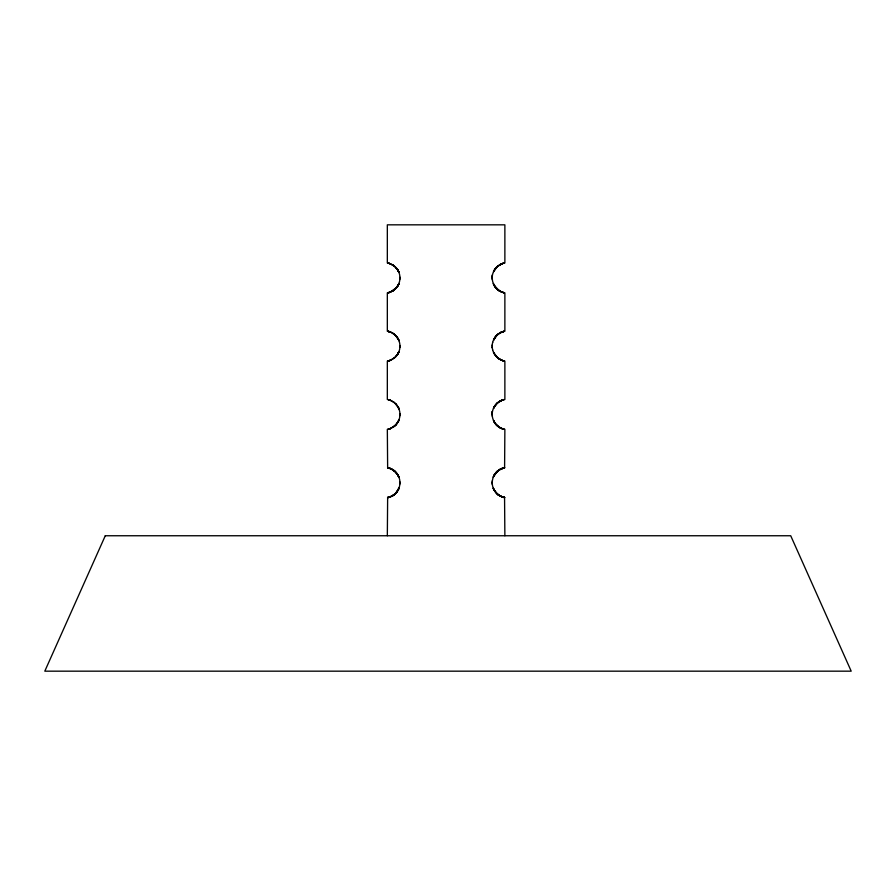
<?xml version="1.0" encoding="UTF-8"?>
<svg xmlns="http://www.w3.org/2000/svg" width="896" height="896" viewBox="0 0 896 896"><rect width="100%" height="100%" fill="white"/><g stroke="black" fill="none" stroke-linecap="round" stroke-linejoin="round"><path stroke-width="1.34" d="M492.24 411.634L492.24 414.411L492.24 411.522M492.24 277.917L492.24 275.05M493.304 477.086L497.258 471.397A15.333 13.586 -2.1 0 1 498.725 470.187L502.118 468.451A14.19 12.936 1.8 0 1 504.594 467.768L504.874 429.363L503.944 429.184A14.459 13.138 -1.4 0 1 502.118 428.635L499.274 427.224A15.322 13.731 -0.4 0 1 498.198 426.53A16.834 15.053 0 0 1 493.55 420.549A15.254 15.254 0 0 1 492.71 418.186A15.198 15.198 0 0 1 492.251 415.643L492.251 415.016A15.053 15.053 0 0 1 492.285 413.146A15.198 15.198 0 0 1 492.677 410.603A15.254 15.254 0 0 1 493.55 408.173L497.258 403.144L502.118 400.198A14.47 13.16 1.5 0 1 503.944 399.65L504.874 399.47L504.874 361.122L503.944 360.931A14.459 13.149 -1.4 0 1 502.118 360.382L497.258 357.437L493.55 352.341A15.254 15.254 0 0 1 492.71 349.944M492.318 275.979A15.21 15.21 0 0 1 492.677 274.098A15.254 15.254 0 0 1 493.55 271.746L497.258 266.65L502.118 263.704A14.47 13.16 1.5 0 1 503.944 263.144L504.874 262.965L504.874 224.829L387.33 224.829L387.33 262.965L388.27 263.155A14.459 13.149 -1.5 0 1 390.096 263.704L394.957 266.65L398.093 270.614A18.032 16.307 -9.5 0 1 398.922 272.328A17.853 15.971 0 0 0 398.082 270.614M492.71 342.395A15.254 15.254 0 0 1 493.55 339.998L497.258 334.891L502.118 331.946A14.459 13.149 1.4 0 1 503.944 331.397L504.874 331.218L504.874 292.869L503.944 292.678A14.459 13.149 -1.4 0 1 502.118 292.13L499.274 290.718A15.322 13.742 -0.4 0 1 498.198 290.035A15.299 13.675 0.1 0 0 499.8 291.077M397.779 285.779L398.093 285.219A18.032 16.307 9.5 0 0 398.922 283.506A17.853 15.971 0 0 1 397.779 285.746L396.29 287.829A16.285 14.616 1.1 0 1 395.461 288.792M397.779 422.274L398.093 421.725A18.032 16.307 9.5 0 0 398.922 420A17.853 15.971 0 0 1 397.779 422.24L396.29 424.323A16.285 14.627 1.2 0 1 395.472 425.298M395.864 404.04A17.013 15.221 0 0 1 398.115 407.142A18.032 16.307 -9.4 0 1 398.922 408.834A17.853 16.005 -1.4 0 0 397.802 406.549A17.83 15.949 0 0 1 398.899 408.8A18.032 16.307 -9.5 0 0 398.115 407.098L394.475 402.73L390.096 400.198A15.411 15.411 0 0 0 388.27 399.65L387.33 399.47L387.33 361.122L388.27 360.931A14.448 13.138 1.4 0 0 390.096 360.382L394.957 357.437L398.093 353.472A18.032 16.307 9.5 0 0 398.922 351.758A17.853 16.005 1.4 0 1 397.802 354.043A17.83 15.949 0 0 0 398.664 352.341M398.653 284.088A17.248 15.434 0 0 1 396.278 287.84L390.096 292.13A14.448 13.138 1.4 0 1 388.27 292.69L387.33 292.869L387.33 331.218L388.27 331.397A15.411 15.411 0 0 1 390.096 331.946L392.93 333.357A15.344 13.787 -1.1 0 1 394.016 334.04A15.814 14.146 0 0 1 394.968 334.914L398.093 338.856A18.032 16.307 -9.5 0 1 398.922 340.581A17.83 15.949 0 0 0 397.779 338.307M394.957 425.69L396.29 424.323A16.296 14.571 0 0 1 394.946 425.69L390.096 428.635A14.448 13.138 1.4 0 1 388.27 429.184L387.33 429.363L387.643 467.768A14.213 12.936 -1.6 0 1 390.152 468.507M393.478 495.141A15.4 13.642 -2.1 0 0 394.979 493.954L398.093 489.978A18.133 16.397 8.9 0 0 398.922 488.253M387.33 535.752L387.643 497.56A14.213 13.003 2.1 0 0 390.107 496.91L393.456 495.118A15.4 13.597 -2.8 0 0 394.934 493.92M504.56 467.768L503.944 467.902A14.157 12.69 0.2 0 0 500.942 468.944A14.045 12.555 0 0 1 504.56 467.768A15.154 15.154 0 0 0 492.352 480.782A14.683 14.683 0 0 0 492.24 482.754L492.24 482.888M494.088 489.989A18.021 16.296 -8.8 0 1 493.282 488.253A18.021 16.296 -9 0 0 494.088 489.989L497.258 493.942A15.333 13.586 2.1 0 0 498.725 495.141L502.118 496.877M390.096 468.451L393.456 470.21A15.4 13.597 2.8 0 1 394.934 471.408L398.093 475.362A18.133 16.397 -8.9 0 1 398.922 477.075A16.677 14.851 1.2 0 0 392.907 469.885M390.096 331.957A14.448 13.126 -1.4 0 0 388.27 331.397A15.165 15.165 0 0 1 392.941 333.379L394.957 334.891A16.285 14.616 -1.2 0 1 396.357 336.258A16.285 14.571 0 0 0 394.957 334.902A15.803 14.067 1.1 0 0 393.926 334.13M493.282 283.506A17.998 16.285 -9.6 0 0 494.077 285.242L499.274 290.718A14.717 13.194 -0.5 0 0 500.909 291.693M497.706 426.093A15.198 15.198 0 0 1 493.517 420.56L495.925 424.323L499.274 427.224A14.717 13.194 -0.5 0 0 500.909 428.198M492.285 347.435L492.251 346.763A15.053 15.053 0 0 1 492.285 344.893A14.683 14.683 0 0 0 492.24 346.259L492.24 346.282A14.515 14.515 0 0 0 492.352 348.062M504.874 535.752L504.56 497.56A14.19 12.97 -2 0 1 502.107 496.899A14.19 12.925 -1.6 0 0 504.571 497.538A15.154 15.154 0 0 1 493.304 488.253M496.843 493.461A17.136 15.266 1.3 0 1 493.584 488.79M496.72 493.483A15.96 14.336 -1.2 0 0 498.198 494.782A15.21 13.53 1.1 0 0 499.845 495.768M497.784 494.312A14.941 13.283 1 0 0 501.558 496.586A13.978 12.421 0.7 0 0 504.582 497.493A14.045 12.634 -0.4 0 1 501.502 496.698M496.35 493.046A17.136 15.322 0.5 0 1 493.562 488.824M501.547 496.619A13.978 12.454 0.3 0 0 504.571 497.526A14.045 12.589 -0.1 0 1 500.942 496.395A14.941 13.44 -0.9 0 1 497.672 494.413M498.299 494.682A15.96 14.213 1.1 0 1 496.395 492.979M498.77 495.096A15.333 13.53 2.8 0 1 497.258 493.909M504.582 497.47A14.045 12.488 0.7 0 1 500.987 496.317A14.672 13.026 1 0 1 499.878 495.723M493.539 476.493A16.822 15.098 1.2 0 1 498.187 470.512M503.944 429.15A14.09 12.578 0.2 0 1 501.491 428.355M500.987 469.022A14.056 12.488 -0.6 0 1 504.582 467.858A13.978 12.421 -0.7 0 0 501.558 468.754A14.638 12.992 -1 0 0 499.318 469.918M500.92 468.899A16.162 14.448 -0.2 0 0 493.629 476.526A16.822 14.986 -1 0 1 498.266 470.624A15.243 13.563 -1.1 0 1 499.318 469.907M497.784 471.027A15.221 13.507 -1.3 0 1 499.856 469.594A14.661 13.115 0 0 1 501.525 468.686M501.57 468.776A14.157 12.578 -0.6 0 1 503.966 468.003M499.8 427.571A15.299 13.675 0.1 0 1 498.21 426.518M500.942 428.142A14.739 13.182 0 0 1 499.274 427.224A15.333 13.72 0 0 1 498.232 426.496A15.938 14.19 1.2 0 1 496.843 425.208M493.282 477.075A18.021 16.296 9 0 1 494.088 475.35M497.269 471.408A15.333 13.53 -2.8 0 1 498.77 470.232M497.19 425.746A17.035 15.299 -1.3 0 1 493.517 420.594M503.91 429.262A14.09 12.678 -0.7 0 1 501.491 428.467M493.595 476.515A16.486 14.739 0 0 1 499.789 469.493M499.296 427.19A15.31 13.642 0.7 0 1 498.254 426.474A15.198 15.198 0 0 0 503.944 429.184M493.55 352.296A16.834 15.053 0 0 0 498.221 358.266A15.333 13.72 0 0 0 499.274 358.971A14.739 13.182 0 0 0 500.942 359.89M497.258 403.133A17.035 15.232 0 0 0 493.562 408.251A16.834 15.064 0 0 1 498.232 402.315A15.949 14.269 0.1 0 0 497.258 403.144M499.8 359.33A15.299 13.675 0.1 0 1 498.21 358.266A15.21 15.21 0 0 0 503.944 360.931A14.09 12.6 0.1 0 1 501.514 360.136M499.8 401.262A14.437 12.97 0.7 0 1 501.514 400.4A14.437 12.914 0 0 0 499.834 401.307A14.392 12.88 0 0 1 501.536 400.434A14.09 12.611 0 0 1 503.955 399.65A14.459 13.138 1.4 0 0 502.118 400.198M498.747 401.957A14.997 13.418 0.1 0 1 500.371 400.971M503.944 360.931A14.47 13.16 -1.5 0 1 502.118 360.382M500.942 291.637A14.739 13.182 0 0 1 499.274 290.718A15.333 13.72 0 0 1 498.232 290.002A16.834 15.053 0.1 0 1 493.562 284.054A17.024 15.288 -1.3 0 0 497.19 289.251M493.562 340.01A16.834 15.053 0 0 1 498.221 334.074A15.949 14.269 0.1 0 0 497.258 334.891A17.035 15.243 0 0 0 493.562 339.998A15.21 15.21 0 0 1 498.232 334.085M503.944 292.656A14.09 12.578 0.2 0 1 501.491 291.85A14.09 12.678 -0.7 0 0 503.91 292.768M503.91 331.318A14.09 12.678 0.7 0 0 501.491 332.114A14.437 13.003 1 0 0 499.789 332.987A14.392 12.88 0 0 1 501.536 332.181A14.09 12.611 0 0 1 503.955 331.397A15.21 15.21 0 0 0 501.547 332.17A14.437 12.914 0 0 0 499.834 333.054A14.997 13.418 0 0 0 498.747 333.715M493.584 340.01A17.035 15.176 -1.1 0 1 497.358 334.869M498.165 290.069A16.834 15.109 -1.1 0 1 493.539 284.088M501.547 332.226A14.09 12.555 -0.3 0 1 503.955 331.453M497.302 334.936A15.938 14.19 -1.1 0 1 498.277 334.13M499.296 290.696A15.322 13.642 0.8 0 1 498.254 289.968A15.949 14.19 1.2 0 1 497.302 289.139M497.258 266.627A17.035 15.232 0 0 0 493.562 271.757A16.834 15.064 0 0 1 498.232 265.81A15.96 14.28 0.1 0 0 497.246 266.638M498.747 265.462A14.997 13.406 0 0 1 499.834 264.779A14.392 12.869 0 0 1 501.536 263.928A14.09 12.611 0 0 1 503.955 263.144A14.459 13.138 1.4 0 0 502.118 263.704M499.834 264.813A14.426 12.902 0 0 1 501.547 263.962A14.426 12.97 0.7 0 0 499.8 264.757M492.352 480.771A15.053 15.053 0 0 0 492.251 483.269L492.285 483.941A15.154 15.154 0 0 0 492.565 485.822A15.31 15.31 0 0 0 493.304 488.253M492.352 484.568A14.515 14.515 0 0 1 492.24 482.754M492.352 416.315A14.515 14.515 0 0 1 492.24 414.501A14.683 14.683 0 0 1 492.285 413.146M493.517 408.184A15.198 15.198 0 0 1 498.21 402.27M499.251 401.542A15.198 15.198 0 0 1 503.944 399.571M497.706 357.84A15.21 15.21 0 0 1 493.517 352.307M492.677 349.899A15.21 15.21 0 0 1 492.251 347.39M492.251 344.859A15.21 15.21 0 0 1 492.677 342.35M499.251 333.29A15.21 15.21 0 0 1 501.502 332.114M492.352 279.821A14.515 14.515 0 0 1 492.24 278.006A14.683 14.683 0 0 1 492.352 276.013A15.053 15.053 0 0 0 492.251 278.522L492.285 279.182A15.21 15.21 0 0 0 497.717 289.598M503.944 292.678A15.21 15.21 0 0 1 498.21 289.979M493.517 271.69A15.21 15.21 0 0 1 497.706 266.157M499.251 265.048A15.21 15.21 0 0 1 503.944 263.066M391.832 264.488A15.165 15.165 0 0 1 393.982 265.843A15.826 14.146 0 0 1 394.979 266.672A15.165 15.165 0 0 1 395.416 288.758A15.826 14.157 0 0 1 393.971 290.002A15.165 15.165 0 0 1 391.832 291.368M388.293 292.768A14.067 12.667 0.7 0 0 390.723 291.973A15.165 15.165 0 0 1 388.259 292.69A15.411 15.411 0 0 0 390.096 292.13M388.259 263.155A15.165 15.165 0 0 1 390.667 263.939A14.078 12.578 0.1 0 0 388.27 263.155A14.448 13.126 -1.4 0 1 390.096 263.704M395.416 335.328A15.165 15.165 0 0 1 395.416 357A15.826 14.157 0.1 0 1 393.96 358.266M395.416 403.581A15.165 15.165 0 0 1 395.416 425.253A15.814 14.146 0 0 1 393.971 426.496M392.941 427.213A15.165 15.165 0 0 1 388.259 429.173A15.411 15.411 0 0 0 390.096 428.635M387.643 467.768A15.165 15.165 0 0 1 387.643 497.56A14.213 12.97 1.9 0 0 390.096 496.888M399.963 277.278A16.173 16.173 0 0 1 399.918 279.182M399.963 345.531A16.173 16.173 0 0 1 399.918 347.435M399.963 413.784A16.173 16.173 0 0 1 399.918 415.688M399.963 482.037A16.162 16.162 0 0 1 399.918 483.941M394.957 266.65A16.296 14.571 0.1 0 1 396.312 268.038M392.93 265.115A15.333 13.709 0.1 0 1 394.486 266.246M391.261 264.197A14.874 13.306 0 0 1 393.467 265.462M396.29 287.829A16.285 14.571 0 0 1 394.934 289.206M390.701 332.192A14.078 12.578 0.1 0 0 388.27 331.408A14.078 12.544 0.3 0 1 390.656 332.226M390.678 291.894A14.078 12.589 0 0 1 388.226 292.69M395.864 335.787A17.013 15.221 0 0 1 398.115 338.901M398.104 285.23A17.013 15.221 0.2 0 1 396.267 287.862A16.285 14.493 -1.3 0 1 394.901 289.139M392.93 333.368A15.333 13.72 0 0 1 394.486 334.499M397.779 285.835A17.853 16.005 1.4 0 0 398.933 283.506A18.032 16.274 7.7 0 1 398.082 285.219A17.013 15.165 -1 0 1 396.245 287.795M393.467 290.371A14.874 13.306 0 0 1 391.261 291.637M388.293 331.318A14.067 12.667 -0.7 0 1 390.723 332.114M397.813 338.296A17.842 15.994 -1.2 0 1 398.933 340.581M395.819 335.821A17.013 15.165 1.1 0 1 397.734 338.33M393.49 290.405A14.874 13.35 0.6 0 1 391.25 291.704M395.371 288.714A15.814 14.067 -1.2 0 1 394.419 289.554M392.896 333.413A15.344 13.675 0.7 0 1 394.43 334.522M396.312 404.533A16.285 14.571 0 0 0 394.957 403.144A15.814 14.146 0 0 0 393.971 402.338M396.29 356.082A16.285 14.571 0.1 0 1 394.934 357.459M390.701 400.445A14.078 12.578 0.1 0 0 388.27 399.661A15.165 15.165 0 0 1 392.941 401.621A15.333 13.709 0.1 0 1 394.486 402.741M390.678 360.147A14.078 12.589 0 0 1 388.259 360.931A15.165 15.165 0 0 0 392.941 358.96A15.333 13.72 0 0 0 394.475 357.851M396.267 356.093A17.013 15.221 0 0 0 398.093 353.472A18.032 16.307 9.4 0 0 398.922 351.758M388.214 429.195A14.078 12.589 0 0 0 390.678 428.4A14.067 12.667 0.7 0 1 388.293 429.262M392.874 469.941A14.683 13.037 0.9 0 0 390.634 468.776A13.989 12.421 0.7 0 0 387.632 467.846A13.989 12.454 0.3 0 1 390.779 468.765A16.251 14.47 1.3 0 1 398.787 477.131A15.781 14.101 0.1 0 0 387.699 467.6M398.093 421.725A17.013 15.221 0.1 0 1 396.256 424.368A16.285 14.493 -1.4 0 1 394.901 425.634M397.779 422.33A17.853 16.005 1.4 0 0 398.933 420.011A18.032 16.285 7.7 0 1 398.082 421.714A17.013 15.165 -1.1 0 1 396.245 424.29M393.478 470.198A15.4 13.642 2.1 0 1 394.968 471.386M395.371 425.219A15.803 14.067 -1.1 0 1 394.419 426.059M392.336 495.723A14.683 13.037 -0.9 0 1 390.634 496.563A13.989 12.432 -0.7 0 1 387.621 497.504A13.989 12.555 0.3 0 0 390.712 496.698A13.989 12.544 0.2 0 1 387.554 497.627M391.328 496.53A16.352 14.683 1.2 0 0 398.854 488.23A16.565 14.874 1.1 0 1 392.47 495.902A16.565 14.818 0.2 0 0 398.854 488.23A16.565 14.75 -1.1 0 1 392.37 495.802M105.28 535.752L44.8 671.171L851.2 671.171L790.72 535.752L105.28 535.752M388.27 360.931A15.411 15.411 0 0 0 390.096 360.382A14.459 13.149 1.5 0 1 388.27 360.931M398.933 272.328A17.853 16.005 -1.4 0 0 397.802 270.043A17.819 15.938 0 0 1 398.664 271.746A17.248 15.434 0 0 0 395.864 267.534A17.013 15.221 0 0 1 398.104 270.626A18.032 16.307 -9.4 0 1 398.922 272.328M392.93 290.73A15.333 13.72 0 0 0 394.475 289.61A15.344 13.787 1.1 0 1 392.974 290.774M390.096 400.198A14.448 13.126 -1.4 0 0 388.27 399.65A14.459 13.149 -1.5 0 1 390.096 400.198M398.082 353.472A18.032 16.285 7.7 0 0 398.899 351.747A17.853 15.971 -0.1 0 1 398.082 353.472M392.918 427.235A15.333 13.72 0 0 0 394.475 426.104A15.344 13.787 1.1 0 1 392.974 427.28"/></g></svg>
